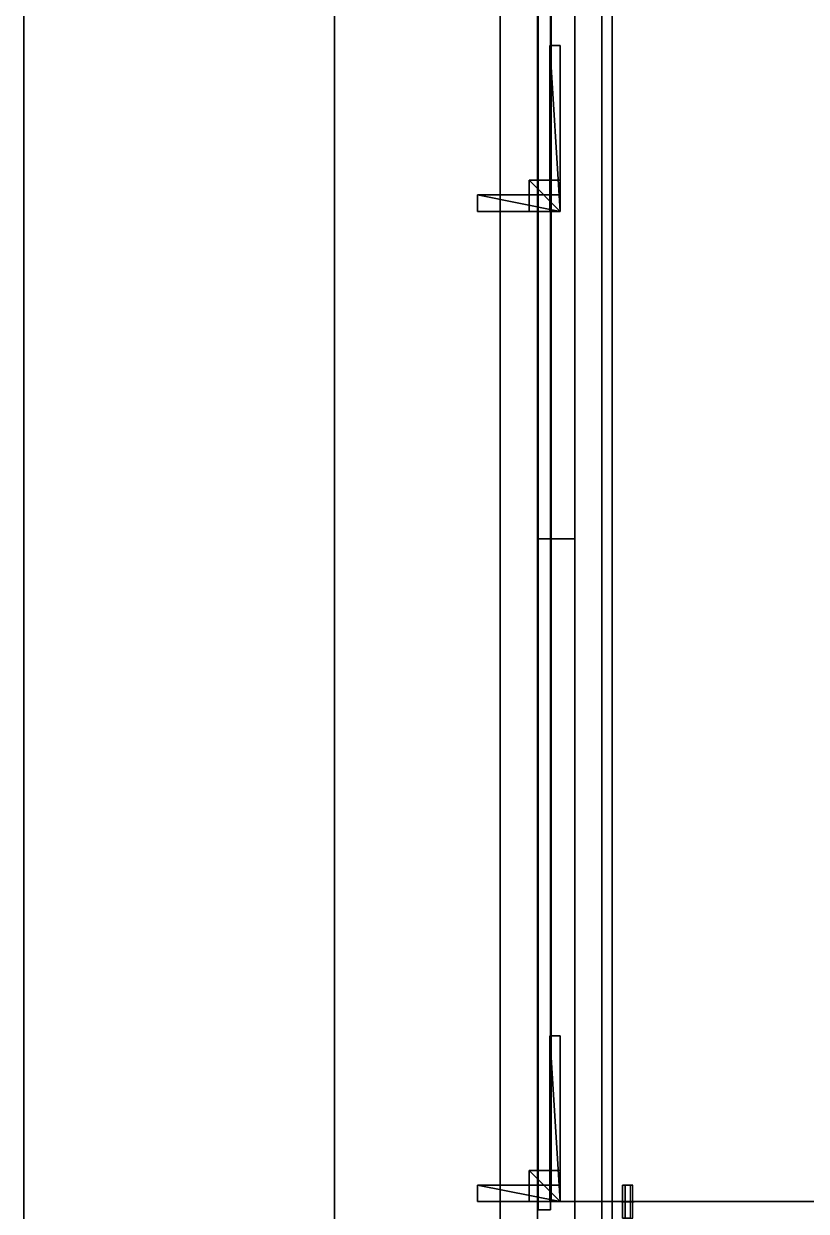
# Model space of a CAD drawing. Extents: x 0 to 3022, y -4615 to 0.
# Drawn here: x 0 to 378, y -1880 to -1307 of the extents above; entities that cross this region are included whole.
import ezdxf

# ---------------------------------------------------------------- set-up
doc = ezdxf.new("R2010")
doc.units = 0
for name, color, linetype in [('LAYER0', 7, 'CONTINUOUS'), ('LAYER1', 7, 'CONTINUOUS'), ('LAYER47', 253, 'CONTINUOUS'), ('LAYER48', 7, 'CONTINUOUS'), ('LAYER49', 7, 'CONTINUOUS'), ('LAYER50', 7, 'CONTINUOUS'), ('LAYER51', 7, 'CONTINUOUS'), ('LAYER52', 7, 'CONTINUOUS'), ('LAYER54', 2, 'CONTINUOUS'), ('LAYER55', 7, 'CONTINUOUS'), ('LAYER56', 253, 'CONTINUOUS'), ('LAYER57', 253, 'CONTINUOUS'), ('LAYER58', 253, 'CONTINUOUS'), ('LAYER59', 253, 'CONTINUOUS'), ('LAYER60', 253, 'CONTINUOUS'), ('LAYER61', 253, 'CONTINUOUS'), ('LAYER62', 2, 'CONTINUOUS'), ('LAYER63', 7, 'CONTINUOUS'), ('LAYER64', 253, 'CONTINUOUS'), ('LAYER65', 253, 'CONTINUOUS'), ('LAYER66', 253, 'CONTINUOUS'), ('LAYER660', 7, 'CONTINUOUS'), ('LAYER661', 7, 'CONTINUOUS'), ('LAYER662', 7, 'CONTINUOUS'), ('LAYER663', 7, 'CONTINUOUS'), ('LAYER67', 253, 'CONTINUOUS'), ('LAYER68', 253, 'CONTINUOUS'), ('LAYER69', 253, 'CONTINUOUS'), ('LAYER78', 7, 'CONTINUOUS'), ('LAYER792', 253, 'CONTINUOUS'), ('LAYER793', 253, 'CONTINUOUS'), ('LAYER794', 35, 'CONTINUOUS'), ('LAYER796', 253, 'CONTINUOUS'), ('LAYER799', 253, 'CONTINUOUS'), ('LAYER80', 254, 'CONTINUOUS'), ('LAYER800', 253, 'CONTINUOUS')]:
    doc.layers.add(name, color=color, linetype=linetype)

msp = doc.modelspace()

# ---------------------------------------------------------------- linework, layer by layer
at = {"layer": 'LAYER0', "invisible_edges": 1}
for points in [[(2992, 0), (0, -4167.22), (0, 0), (2992, 0)], [(0, 0, 5), (0, -4167.22), (0, -4167.22, 5), (0, 0, 5)], [(0, -4167.22), (0, 0, 5), (0, 0), (0, -4167.22)], [(2992, -4162.78, 5), (0, 0, 5), (0, -4167.22, 5), (2992, -4162.78, 5)], [(0, 0, 5), (2992, -4162.78, 5), (2992, 0, 5), (0, 0, 5)], [(0, -4167.22), (2992, 0), (2992, -4162.78), (0, -4167.22)]]:
    msp.add_3dface(points, dxfattribs=at)
at = {"layer": 'LAYER1'}
for points, invisible_edges in [([(150, -150, 5), (0, -4167.22, 5), (0, 0, 5), (150, -150, 5)], 5), ([(0, 0, 2611), (0, -4167.22, 5), (0, -4167.22, 2611), (0, 0, 2611)], 1), ([(0, -4167.22, 5), (0, 0, 2611), (0, 0, 5), (0, -4167.22, 5)], 1), ([(0, -4167.22, 5), (150, -150, 5), (150, -4017, 5), (0, -4167.22, 5)], 5), ([(150, -150, 5), (150, -4017, 2611), (150, -4017, 5), (150, -150, 5)], 1), ([(150, -4017, 2611), (150, -150, 5), (150, -150, 2611), (150, -4017, 2611)], 1)]:
    msp.add_3dface(points, dxfattribs=dict(at, invisible_edges=invisible_edges))
at = {"layer": 'LAYER47', "invisible_edges": 1}
for points in [[(230, -2965.406, 1823), (700, -285.4058, 1823), (230, -285.4058, 1823), (230, -2965.406, 1823)], [(700, -285.4058, 1823), (230, -2965.406, 1823), (700, -2965.406, 1823), (700, -285.4058, 1823)], [(230, -285.4058, 1805), (230, -2965.406, 1823), (230, -285.4058, 1823), (230, -285.4058, 1805)], [(230, -2965.406, 1823), (230, -285.4058, 1805), (230, -2965.406, 1805), (230, -2965.406, 1823)], [(700, -2965.406, 1805), (230, -285.4058, 1805), (700, -285.4058, 1805), (700, -2965.406, 1805)], [(230, -285.4058, 1805), (700, -2965.406, 1805), (230, -2965.406, 1805), (230, -285.4058, 1805)]]:
    msp.add_3dface(points, dxfattribs=at)
at = {"layer": 'LAYER48', "invisible_edges": 1}
for points in [[(230, -839.4063, 2536), (230, -1875.406, 2416), (230, -1875.406, 2536), (230, -839.4063, 2536)], [(230, -1875.406, 2416), (230, -839.4063, 2536), (230, -839.4063, 2416), (230, -1875.406, 2416)], [(248, -839.4063, 2416), (230, -1875.406, 2416), (230, -839.4063, 2416), (248, -839.4063, 2416)], [(230, -1875.406, 2416), (248, -839.4063, 2416), (248, -1875.406, 2416), (230, -1875.406, 2416)], [(248, -1875.406, 2536), (230, -839.4063, 2536), (230, -1875.406, 2536), (248, -1875.406, 2536)], [(230, -839.4063, 2536), (248, -1875.406, 2536), (248, -839.4063, 2536), (230, -839.4063, 2536)], [(248, -839.4063, 2416), (248, -1875.406, 2536), (248, -1875.406, 2416), (248, -839.4063, 2416)], [(248, -1875.406, 2536), (248, -839.4063, 2416), (248, -839.4063, 2536), (248, -1875.406, 2536)], [(248, -1875.406, 2536), (230, -1875.406, 2416), (248, -1875.406, 2416), (248, -1875.406, 2536)], [(230, -1875.406, 2416), (248, -1875.406, 2536), (230, -1875.406, 2536), (230, -1875.406, 2416)]]:
    msp.add_3dface(points, dxfattribs=at)
at = {"layer": 'LAYER49', "invisible_edges": 1}
for points in [[(230, -1875.406, 2554), (700, -839.4063, 2554), (230, -839.4063, 2554), (230, -1875.406, 2554)], [(700, -839.4063, 2554), (230, -1875.406, 2554), (700, -1875.406, 2554), (700, -839.4063, 2554)], [(230, -839.4063, 2536), (230, -1875.406, 2554), (230, -839.4063, 2554), (230, -839.4063, 2536)], [(230, -1875.406, 2554), (230, -839.4063, 2536), (230, -1875.406, 2536), (230, -1875.406, 2554)], [(700, -1875.406, 2536), (230, -839.4063, 2536), (700, -839.4063, 2536), (700, -1875.406, 2536)], [(230, -839.4063, 2536), (700, -1875.406, 2536), (230, -1875.406, 2536), (230, -839.4063, 2536)], [(230, -1875.406, 2554), (700, -1875.406, 2536), (700, -1875.406, 2554), (230, -1875.406, 2554)], [(700, -1875.406, 2536), (230, -1875.406, 2554), (230, -1875.406, 2536), (700, -1875.406, 2536)]]:
    msp.add_3dface(points, dxfattribs=at)
at = {"layer": 'LAYER50', "invisible_edges": 1}
for points in [[(230, -839.4063, 1826), (700, -1875.406, 1826), (230, -1875.406, 1826), (230, -839.4063, 1826)], [(700, -1875.406, 1826), (230, -839.4063, 1826), (700, -839.4063, 1826), (700, -1875.406, 1826)], [(230, -1875.406, 1844), (230, -839.4063, 1826), (230, -1875.406, 1826), (230, -1875.406, 1844)], [(230, -839.4063, 1826), (230, -1875.406, 1844), (230, -839.4063, 1844), (230, -839.4063, 1826)], [(700, -839.4063, 1844), (230, -1875.406, 1844), (700, -1875.406, 1844), (700, -839.4063, 1844)], [(230, -1875.406, 1844), (700, -839.4063, 1844), (230, -839.4063, 1844), (230, -1875.406, 1844)], [(230, -1875.406, 1844), (700, -1875.406, 1826), (700, -1875.406, 1844), (230, -1875.406, 1844)], [(700, -1875.406, 1826), (230, -1875.406, 1844), (230, -1875.406, 1826), (700, -1875.406, 1826)]]:
    msp.add_3dface(points, dxfattribs=at)
at = {"layer": 'LAYER51', "invisible_edges": 1}
for points in [[(248.3, -1879.406, 1840), (248.3, -835.4058, 2540), (248.3, -835.4058, 1840), (248.3, -1879.406, 1840)], [(248.3, -835.4058, 2540), (248.3, -1879.406, 1840), (248.3, -1879.406, 2540), (248.3, -835.4058, 2540)], [(254.3, -1879.406, 2540), (248.3, -835.4058, 2540), (248.3, -1879.406, 2540), (254.3, -1879.406, 2540)], [(248.3, -835.4058, 2540), (254.3, -1879.406, 2540), (254.3, -835.4058, 2540), (248.3, -835.4058, 2540)], [(254.3, -835.4058, 1840), (248.3, -1879.406, 1840), (248.3, -835.4058, 1840), (254.3, -835.4058, 1840)], [(248.3, -1879.406, 1840), (254.3, -835.4058, 1840), (254.3, -1879.406, 1840), (248.3, -1879.406, 1840)], [(254.3, -1879.406, 2540), (254.3, -835.4058, 1840), (254.3, -835.4058, 2540), (254.3, -1879.406, 2540)], [(254.3, -835.4058, 1840), (254.3, -1879.406, 2540), (254.3, -1879.406, 1840), (254.3, -835.4058, 1840)], [(248.3, -1879.406, 1840), (254.3, -1879.406, 2540), (248.3, -1879.406, 2540), (248.3, -1879.406, 1840)], [(254.3, -1879.406, 2540), (248.3, -1879.406, 1840), (254.3, -1879.406, 1840), (254.3, -1879.406, 2540)]]:
    msp.add_3dface(points, dxfattribs=at)
at = {"layer": 'LAYER52', "invisible_edges": 1}
for points in [[(230, -1875.406, 2555), (700, -1875.406, 1825), (230, -1875.406, 1825), (230, -1875.406, 2555)], [(700, -1875.406, 1825), (230, -1875.406, 2555), (700, -1875.406, 2555), (700, -1875.406, 1825)], [(230, -1893.406, 1825), (700, -1875.406, 1825), (700, -1893.406, 1825), (230, -1893.406, 1825)], [(700, -1875.406, 1825), (230, -1893.406, 1825), (230, -1875.406, 1825), (700, -1875.406, 1825)], [(230, -1875.406, 2555), (700, -1893.406, 2555), (700, -1875.406, 2555), (230, -1875.406, 2555)], [(700, -1893.406, 2555), (230, -1875.406, 2555), (230, -1893.406, 2555), (700, -1893.406, 2555)], [(230, -1893.406, 1825), (230, -1875.406, 2555), (230, -1875.406, 1825), (230, -1893.406, 1825)], [(230, -1875.406, 2555), (230, -1893.406, 1825), (230, -1893.406, 2555), (230, -1875.406, 2555)]]:
    msp.add_3dface(points, dxfattribs=at)
at = {"layer": 'LAYER54'}
for points in [[(259, -1795.406, 2490), (254, -1795.406, 2490), (259, -1795.406, 2513), (259, -1795.406, 2490)], [(259, -1795.406, 2513), (254, -1795.406, 2490), (254, -1795.406, 2513), (259, -1795.406, 2513)], [(259, -1795.406, 2513), (254, -1795.406, 2513), (259, -1875.406, 2513), (259, -1795.406, 2513)], [(259, -1875.406, 2513), (254, -1795.406, 2513), (254, -1875.406, 2513), (259, -1875.406, 2513)], [(259, -1795.406, 2490), (259, -1875.406, 2490), (254, -1795.406, 2490), (259, -1795.406, 2490)], [(254, -1795.406, 2490), (259, -1875.406, 2490), (254, -1875.406, 2490), (254, -1795.406, 2490)], [(254, -1795.406, 2490), (254, -1875.406, 2490), (254, -1795.406, 2513), (254, -1795.406, 2490)], [(254, -1795.406, 2513), (254, -1875.406, 2490), (254, -1875.406, 2513), (254, -1795.406, 2513)], [(259, -1795.406, 2513), (259, -1875.406, 2513), (259, -1795.406, 2490), (259, -1795.406, 2513)], [(259, -1795.406, 2490), (259, -1875.406, 2513), (259, -1875.406, 2490), (259, -1795.406, 2490)], [(259, -1875.406, 2513), (254, -1875.406, 2513), (259, -1875.406, 2490), (259, -1875.406, 2513)], [(259, -1875.406, 2490), (254, -1875.406, 2513), (254, -1875.406, 2490), (259, -1875.406, 2490)]]:
    msp.add_3dface(points, dxfattribs=at)
at = {"layer": 'LAYER55', "invisible_edges": 1}
for points in [[(254, -1875.406, 2513), (259, -1795.406, 2513), (254, -1795.406, 2513), (254, -1875.406, 2513)], [(259, -1795.406, 2513), (254, -1875.406, 2513), (259, -1875.406, 2513), (259, -1795.406, 2513)], [(254, -1795.406, 2490), (259, -1795.406, 2513), (259, -1795.406, 2490), (254, -1795.406, 2490)], [(259, -1795.406, 2513), (254, -1795.406, 2490), (254, -1795.406, 2513), (259, -1795.406, 2513)], [(259, -1875.406, 2490), (254, -1795.406, 2490), (259, -1795.406, 2490), (259, -1875.406, 2490)], [(254, -1795.406, 2490), (259, -1875.406, 2490), (254, -1875.406, 2490), (254, -1795.406, 2490)], [(254, -1795.406, 2490), (254, -1875.406, 2513), (254, -1795.406, 2513), (254, -1795.406, 2490)], [(254, -1875.406, 2513), (254, -1795.406, 2490), (254, -1875.406, 2490), (254, -1875.406, 2513)], [(259, -1875.406, 2490), (259, -1795.406, 2513), (259, -1875.406, 2513), (259, -1875.406, 2490)], [(259, -1795.406, 2513), (259, -1875.406, 2490), (259, -1795.406, 2490), (259, -1795.406, 2513)], [(254, -1875.406, 2513), (259, -1875.406, 2490), (259, -1875.406, 2513), (254, -1875.406, 2513)], [(259, -1875.406, 2490), (254, -1875.406, 2513), (254, -1875.406, 2490), (259, -1875.406, 2490)]]:
    msp.add_3dface(points, dxfattribs=at)
at = {"layer": 'LAYER56'}
for points in [[(259, -1860.406, 2498), (244, -1860.406, 2498), (259, -1860.406, 2513), (259, -1860.406, 2498)], [(259, -1860.406, 2513), (244, -1860.406, 2498), (244, -1860.406, 2513), (259, -1860.406, 2513)], [(259, -1860.406, 2513), (244, -1860.406, 2513), (259, -1875.406, 2513), (259, -1860.406, 2513)], [(259, -1875.406, 2513), (244, -1860.406, 2513), (244, -1875.406, 2513), (259, -1875.406, 2513)], [(259, -1860.406, 2498), (259, -1875.406, 2498), (244, -1860.406, 2498), (259, -1860.406, 2498)], [(244, -1860.406, 2498), (259, -1875.406, 2498), (244, -1875.406, 2498), (244, -1860.406, 2498)], [(244, -1860.406, 2498), (244, -1875.406, 2498), (244, -1860.406, 2513), (244, -1860.406, 2498)], [(244, -1860.406, 2513), (244, -1875.406, 2498), (244, -1875.406, 2513), (244, -1860.406, 2513)], [(259, -1860.406, 2513), (259, -1875.406, 2513), (259, -1860.406, 2498), (259, -1860.406, 2513)], [(259, -1860.406, 2498), (259, -1875.406, 2513), (259, -1875.406, 2498), (259, -1860.406, 2498)], [(259, -1875.406, 2513), (244, -1875.406, 2513), (259, -1875.406, 2498), (259, -1875.406, 2513)], [(259, -1875.406, 2498), (244, -1875.406, 2513), (244, -1875.406, 2498), (259, -1875.406, 2498)]]:
    msp.add_3dface(points, dxfattribs=at)
at = {"layer": 'LAYER57'}
for points in [[(259, -1860.406, 2498), (244, -1860.406, 2498), (259, -1860.406, 2513), (259, -1860.406, 2498)], [(259, -1860.406, 2513), (244, -1860.406, 2498), (244, -1860.406, 2513), (259, -1860.406, 2513)], [(259, -1860.406, 2513), (244, -1860.406, 2513), (259, -1875.406, 2513), (259, -1860.406, 2513)], [(259, -1875.406, 2513), (244, -1860.406, 2513), (244, -1875.406, 2513), (259, -1875.406, 2513)], [(259, -1860.406, 2498), (259, -1875.406, 2498), (244, -1860.406, 2498), (259, -1860.406, 2498)], [(244, -1860.406, 2498), (259, -1875.406, 2498), (244, -1875.406, 2498), (244, -1860.406, 2498)], [(244, -1860.406, 2498), (244, -1875.406, 2498), (244, -1860.406, 2513), (244, -1860.406, 2498)], [(244, -1860.406, 2513), (244, -1875.406, 2498), (244, -1875.406, 2513), (244, -1860.406, 2513)], [(259, -1860.406, 2513), (259, -1875.406, 2513), (259, -1860.406, 2498), (259, -1860.406, 2513)], [(259, -1860.406, 2498), (259, -1875.406, 2513), (259, -1875.406, 2498), (259, -1860.406, 2498)], [(259, -1875.406, 2513), (244, -1875.406, 2513), (259, -1875.406, 2498), (259, -1875.406, 2513)], [(259, -1875.406, 2498), (244, -1875.406, 2513), (244, -1875.406, 2498), (259, -1875.406, 2498)]]:
    msp.add_3dface(points, dxfattribs=at)
at = {"layer": 'LAYER58'}
for points in [[(259, -1860.406, 2498), (244, -1860.406, 2498), (259, -1860.406, 2513), (259, -1860.406, 2498)], [(259, -1860.406, 2513), (244, -1860.406, 2498), (244, -1860.406, 2513), (259, -1860.406, 2513)], [(259, -1860.406, 2513), (244, -1860.406, 2513), (259, -1875.406, 2513), (259, -1860.406, 2513)], [(259, -1875.406, 2513), (244, -1860.406, 2513), (244, -1875.406, 2513), (259, -1875.406, 2513)], [(259, -1860.406, 2498), (259, -1875.406, 2498), (244, -1860.406, 2498), (259, -1860.406, 2498)], [(244, -1860.406, 2498), (259, -1875.406, 2498), (244, -1875.406, 2498), (244, -1860.406, 2498)], [(244, -1860.406, 2498), (244, -1875.406, 2498), (244, -1860.406, 2513), (244, -1860.406, 2498)], [(244, -1860.406, 2513), (244, -1875.406, 2498), (244, -1875.406, 2513), (244, -1860.406, 2513)], [(259, -1860.406, 2513), (259, -1875.406, 2513), (259, -1860.406, 2498), (259, -1860.406, 2513)], [(259, -1860.406, 2498), (259, -1875.406, 2513), (259, -1875.406, 2498), (259, -1860.406, 2498)], [(259, -1875.406, 2513), (244, -1875.406, 2513), (259, -1875.406, 2498), (259, -1875.406, 2513)], [(259, -1875.406, 2498), (244, -1875.406, 2513), (244, -1875.406, 2498), (259, -1875.406, 2498)]]:
    msp.add_3dface(points, dxfattribs=at)
at = {"layer": 'LAYER59'}
for points in [[(259, -1860.406, 2498), (244, -1860.406, 2498), (259, -1860.406, 2513), (259, -1860.406, 2498)], [(259, -1860.406, 2513), (244, -1860.406, 2498), (244, -1860.406, 2513), (259, -1860.406, 2513)], [(259, -1860.406, 2513), (244, -1860.406, 2513), (259, -1875.406, 2513), (259, -1860.406, 2513)], [(259, -1875.406, 2513), (244, -1860.406, 2513), (244, -1875.406, 2513), (259, -1875.406, 2513)], [(259, -1860.406, 2498), (259, -1875.406, 2498), (244, -1860.406, 2498), (259, -1860.406, 2498)], [(244, -1860.406, 2498), (259, -1875.406, 2498), (244, -1875.406, 2498), (244, -1860.406, 2498)], [(244, -1860.406, 2498), (244, -1875.406, 2498), (244, -1860.406, 2513), (244, -1860.406, 2498)], [(244, -1860.406, 2513), (244, -1875.406, 2498), (244, -1875.406, 2513), (244, -1860.406, 2513)], [(259, -1860.406, 2513), (259, -1875.406, 2513), (259, -1860.406, 2498), (259, -1860.406, 2513)], [(259, -1860.406, 2498), (259, -1875.406, 2513), (259, -1875.406, 2498), (259, -1860.406, 2498)], [(259, -1875.406, 2513), (244, -1875.406, 2513), (259, -1875.406, 2498), (259, -1875.406, 2513)], [(259, -1875.406, 2498), (244, -1875.406, 2513), (244, -1875.406, 2498), (259, -1875.406, 2498)]]:
    msp.add_3dface(points, dxfattribs=at)
at = {"layer": 'LAYER60'}
for points in [[(259, -1867.406, 2505), (219, -1867.406, 2505), (259, -1867.406, 2513), (259, -1867.406, 2505)], [(259, -1867.406, 2513), (219, -1867.406, 2505), (219, -1867.406, 2513), (259, -1867.406, 2513)], [(259, -1867.406, 2513), (219, -1867.406, 2513), (259, -1875.406, 2513), (259, -1867.406, 2513)], [(259, -1875.406, 2513), (219, -1867.406, 2513), (219, -1875.406, 2513), (259, -1875.406, 2513)], [(259, -1867.406, 2505), (259, -1875.406, 2505), (219, -1867.406, 2505), (259, -1867.406, 2505)], [(219, -1867.406, 2505), (259, -1875.406, 2505), (219, -1875.406, 2505), (219, -1867.406, 2505)], [(219, -1867.406, 2505), (219, -1875.406, 2505), (219, -1867.406, 2513), (219, -1867.406, 2505)], [(219, -1867.406, 2513), (219, -1875.406, 2505), (219, -1875.406, 2513), (219, -1867.406, 2513)], [(259, -1867.406, 2513), (259, -1875.406, 2513), (259, -1867.406, 2505), (259, -1867.406, 2513)], [(259, -1867.406, 2505), (259, -1875.406, 2513), (259, -1875.406, 2505), (259, -1867.406, 2505)], [(259, -1875.406, 2513), (219, -1875.406, 2513), (259, -1875.406, 2505), (259, -1875.406, 2513)], [(259, -1875.406, 2505), (219, -1875.406, 2513), (219, -1875.406, 2505), (259, -1875.406, 2505)]]:
    msp.add_3dface(points, dxfattribs=at)
at = {"layer": 'LAYER61'}
for points in [[(259, -1795.406, 2497), (254, -1795.406, 2497), (259, -1795.406, 2513), (259, -1795.406, 2497)], [(259, -1795.406, 2513), (254, -1795.406, 2497), (254, -1795.406, 2513), (259, -1795.406, 2513)], [(259, -1795.406, 2513), (254, -1795.406, 2513), (259, -1875.406, 2513), (259, -1795.406, 2513)], [(259, -1875.406, 2513), (254, -1795.406, 2513), (254, -1875.406, 2513), (259, -1875.406, 2513)], [(259, -1795.406, 2497), (259, -1875.406, 2497), (254, -1795.406, 2497), (259, -1795.406, 2497)], [(254, -1795.406, 2497), (259, -1875.406, 2497), (254, -1875.406, 2497), (254, -1795.406, 2497)], [(254, -1795.406, 2497), (254, -1875.406, 2497), (254, -1795.406, 2513), (254, -1795.406, 2497)], [(254, -1795.406, 2513), (254, -1875.406, 2497), (254, -1875.406, 2513), (254, -1795.406, 2513)], [(259, -1795.406, 2513), (259, -1875.406, 2513), (259, -1795.406, 2497), (259, -1795.406, 2513)], [(259, -1795.406, 2497), (259, -1875.406, 2513), (259, -1875.406, 2497), (259, -1795.406, 2497)], [(259, -1875.406, 2513), (254, -1875.406, 2513), (259, -1875.406, 2497), (259, -1875.406, 2513)], [(259, -1875.406, 2497), (254, -1875.406, 2513), (254, -1875.406, 2497), (259, -1875.406, 2497)]]:
    msp.add_3dface(points, dxfattribs=at)
at = {"layer": 'LAYER62'}
for points in [[(259, -1317.406, 2490), (254, -1317.406, 2490), (259, -1317.406, 2513), (259, -1317.406, 2490)], [(259, -1317.406, 2513), (254, -1317.406, 2490), (254, -1317.406, 2513), (259, -1317.406, 2513)], [(259, -1317.406, 2513), (254, -1317.406, 2513), (259, -1397.406, 2513), (259, -1317.406, 2513)], [(259, -1397.406, 2513), (254, -1317.406, 2513), (254, -1397.406, 2513), (259, -1397.406, 2513)], [(259, -1317.406, 2490), (259, -1397.406, 2490), (254, -1317.406, 2490), (259, -1317.406, 2490)], [(254, -1317.406, 2490), (259, -1397.406, 2490), (254, -1397.406, 2490), (254, -1317.406, 2490)], [(254, -1317.406, 2490), (254, -1397.406, 2490), (254, -1317.406, 2513), (254, -1317.406, 2490)], [(254, -1317.406, 2513), (254, -1397.406, 2490), (254, -1397.406, 2513), (254, -1317.406, 2513)], [(259, -1317.406, 2513), (259, -1397.406, 2513), (259, -1317.406, 2490), (259, -1317.406, 2513)], [(259, -1317.406, 2490), (259, -1397.406, 2513), (259, -1397.406, 2490), (259, -1317.406, 2490)], [(259, -1397.406, 2513), (254, -1397.406, 2513), (259, -1397.406, 2490), (259, -1397.406, 2513)], [(259, -1397.406, 2490), (254, -1397.406, 2513), (254, -1397.406, 2490), (259, -1397.406, 2490)]]:
    msp.add_3dface(points, dxfattribs=at)
at = {"layer": 'LAYER63', "invisible_edges": 1}
for points in [[(254, -1397.406, 2513), (259, -1317.406, 2513), (254, -1317.406, 2513), (254, -1397.406, 2513)], [(259, -1317.406, 2513), (254, -1397.406, 2513), (259, -1397.406, 2513), (259, -1317.406, 2513)], [(254, -1317.406, 2490), (259, -1317.406, 2513), (259, -1317.406, 2490), (254, -1317.406, 2490)], [(259, -1317.406, 2513), (254, -1317.406, 2490), (254, -1317.406, 2513), (259, -1317.406, 2513)], [(259, -1397.406, 2490), (254, -1317.406, 2490), (259, -1317.406, 2490), (259, -1397.406, 2490)], [(254, -1317.406, 2490), (259, -1397.406, 2490), (254, -1397.406, 2490), (254, -1317.406, 2490)], [(254, -1317.406, 2490), (254, -1397.406, 2513), (254, -1317.406, 2513), (254, -1317.406, 2490)], [(254, -1397.406, 2513), (254, -1317.406, 2490), (254, -1397.406, 2490), (254, -1397.406, 2513)], [(259, -1397.406, 2490), (259, -1317.406, 2513), (259, -1397.406, 2513), (259, -1397.406, 2490)], [(259, -1317.406, 2513), (259, -1397.406, 2490), (259, -1317.406, 2490), (259, -1317.406, 2513)], [(254, -1397.406, 2513), (259, -1397.406, 2490), (259, -1397.406, 2513), (254, -1397.406, 2513)], [(259, -1397.406, 2490), (254, -1397.406, 2513), (254, -1397.406, 2490), (259, -1397.406, 2490)]]:
    msp.add_3dface(points, dxfattribs=at)
at = {"layer": 'LAYER64'}
for points in [[(259, -1382.406, 2498), (244, -1382.406, 2498), (259, -1382.406, 2513), (259, -1382.406, 2498)], [(259, -1382.406, 2513), (244, -1382.406, 2498), (244, -1382.406, 2513), (259, -1382.406, 2513)], [(259, -1382.406, 2513), (244, -1382.406, 2513), (259, -1397.406, 2513), (259, -1382.406, 2513)], [(259, -1397.406, 2513), (244, -1382.406, 2513), (244, -1397.406, 2513), (259, -1397.406, 2513)], [(259, -1382.406, 2498), (259, -1397.406, 2498), (244, -1382.406, 2498), (259, -1382.406, 2498)], [(244, -1382.406, 2498), (259, -1397.406, 2498), (244, -1397.406, 2498), (244, -1382.406, 2498)], [(244, -1382.406, 2498), (244, -1397.406, 2498), (244, -1382.406, 2513), (244, -1382.406, 2498)], [(244, -1382.406, 2513), (244, -1397.406, 2498), (244, -1397.406, 2513), (244, -1382.406, 2513)], [(259, -1382.406, 2513), (259, -1397.406, 2513), (259, -1382.406, 2498), (259, -1382.406, 2513)], [(259, -1382.406, 2498), (259, -1397.406, 2513), (259, -1397.406, 2498), (259, -1382.406, 2498)], [(259, -1397.406, 2513), (244, -1397.406, 2513), (259, -1397.406, 2498), (259, -1397.406, 2513)], [(259, -1397.406, 2498), (244, -1397.406, 2513), (244, -1397.406, 2498), (259, -1397.406, 2498)]]:
    msp.add_3dface(points, dxfattribs=at)
at = {"layer": 'LAYER65'}
for points in [[(259, -1382.406, 2498), (244, -1382.406, 2498), (259, -1382.406, 2513), (259, -1382.406, 2498)], [(259, -1382.406, 2513), (244, -1382.406, 2498), (244, -1382.406, 2513), (259, -1382.406, 2513)], [(259, -1382.406, 2513), (244, -1382.406, 2513), (259, -1397.406, 2513), (259, -1382.406, 2513)], [(259, -1397.406, 2513), (244, -1382.406, 2513), (244, -1397.406, 2513), (259, -1397.406, 2513)], [(259, -1382.406, 2498), (259, -1397.406, 2498), (244, -1382.406, 2498), (259, -1382.406, 2498)], [(244, -1382.406, 2498), (259, -1397.406, 2498), (244, -1397.406, 2498), (244, -1382.406, 2498)], [(244, -1382.406, 2498), (244, -1397.406, 2498), (244, -1382.406, 2513), (244, -1382.406, 2498)], [(244, -1382.406, 2513), (244, -1397.406, 2498), (244, -1397.406, 2513), (244, -1382.406, 2513)], [(259, -1382.406, 2513), (259, -1397.406, 2513), (259, -1382.406, 2498), (259, -1382.406, 2513)], [(259, -1382.406, 2498), (259, -1397.406, 2513), (259, -1397.406, 2498), (259, -1382.406, 2498)], [(259, -1397.406, 2513), (244, -1397.406, 2513), (259, -1397.406, 2498), (259, -1397.406, 2513)], [(259, -1397.406, 2498), (244, -1397.406, 2513), (244, -1397.406, 2498), (259, -1397.406, 2498)]]:
    msp.add_3dface(points, dxfattribs=at)
at = {"layer": 'LAYER66'}
for points in [[(259, -1382.406, 2498), (244, -1382.406, 2498), (259, -1382.406, 2513), (259, -1382.406, 2498)], [(259, -1382.406, 2513), (244, -1382.406, 2498), (244, -1382.406, 2513), (259, -1382.406, 2513)], [(259, -1382.406, 2513), (244, -1382.406, 2513), (259, -1397.406, 2513), (259, -1382.406, 2513)], [(259, -1397.406, 2513), (244, -1382.406, 2513), (244, -1397.406, 2513), (259, -1397.406, 2513)], [(259, -1382.406, 2498), (259, -1397.406, 2498), (244, -1382.406, 2498), (259, -1382.406, 2498)], [(244, -1382.406, 2498), (259, -1397.406, 2498), (244, -1397.406, 2498), (244, -1382.406, 2498)], [(244, -1382.406, 2498), (244, -1397.406, 2498), (244, -1382.406, 2513), (244, -1382.406, 2498)], [(244, -1382.406, 2513), (244, -1397.406, 2498), (244, -1397.406, 2513), (244, -1382.406, 2513)], [(259, -1382.406, 2513), (259, -1397.406, 2513), (259, -1382.406, 2498), (259, -1382.406, 2513)], [(259, -1382.406, 2498), (259, -1397.406, 2513), (259, -1397.406, 2498), (259, -1382.406, 2498)], [(259, -1397.406, 2513), (244, -1397.406, 2513), (259, -1397.406, 2498), (259, -1397.406, 2513)], [(259, -1397.406, 2498), (244, -1397.406, 2513), (244, -1397.406, 2498), (259, -1397.406, 2498)]]:
    msp.add_3dface(points, dxfattribs=at)
at = {"layer": 'LAYER660', "invisible_edges": 1}
for points in [[(230, -150, 5), (150, -4017, 5), (150, -150, 5), (230, -150, 5)], [(150, -4017, 5), (230, -150, 5), (230, -4017, 5), (150, -4017, 5)], [(150, -150, 2611), (150, -4017, 5), (150, -4017, 2611), (150, -150, 2611)], [(150, -4017, 5), (150, -150, 2611), (150, -150, 5), (150, -4017, 5)], [(230, -4017, 2611), (150, -150, 2611), (150, -4017, 2611), (230, -4017, 2611)], [(150, -150, 2611), (230, -4017, 2611), (230, -150, 2611), (150, -150, 2611)], [(230, -150, 5), (230, -4017, 2611), (230, -4017, 5), (230, -150, 5)], [(230, -4017, 2611), (230, -150, 5), (230, -150, 2611), (230, -4017, 2611)]]:
    msp.add_3dface(points, dxfattribs=at)
at = {"layer": 'LAYER661', "invisible_edges": 1}
for points in [[(230, -285.4063, 1805), (230, -2985.406, 1750), (230, -2985.406, 1805), (230, -285.4063, 1805)], [(230, -2985.406, 1750), (230, -285.4063, 1805), (230, -285.4063, 1750), (230, -2985.406, 1750)], [(248, -285.4063, 1735), (230, -2985.406, 1750), (230, -285.4063, 1750), (248, -285.4063, 1735)], [(230, -2985.406, 1750), (248, -285.4063, 1735), (248, -2985.406, 1735), (230, -2985.406, 1750)], [(248, -2985.406, 1805), (230, -285.4063, 1805), (230, -2985.406, 1805), (248, -2985.406, 1805)], [(230, -285.4063, 1805), (248, -2985.406, 1805), (248, -285.4063, 1805), (230, -285.4063, 1805)], [(248, -285.4063, 1735), (248, -2985.406, 1805), (248, -2985.406, 1735), (248, -285.4063, 1735)], [(248, -2985.406, 1805), (248, -285.4063, 1735), (248, -285.4063, 1805), (248, -2985.406, 1805)]]:
    msp.add_3dface(points, dxfattribs=at)
at = {"layer": 'LAYER662', "invisible_edges": 1}
for points in [[(230, -285.4063, 1751), (248, -2985.406, 1736), (248, -285.4063, 1736), (230, -285.4063, 1751)], [(248, -2985.406, 1736), (230, -285.4063, 1751), (230, -2985.406, 1751), (248, -2985.406, 1736)], [(230, -2985.406, 1681), (248, -285.4063, 1681), (248, -2985.406, 1681), (230, -2985.406, 1681)], [(248, -285.4063, 1681), (230, -2985.406, 1681), (230, -285.4063, 1681), (248, -285.4063, 1681)], [(230, -285.4063, 1751), (230, -2985.406, 1681), (230, -2985.406, 1751), (230, -285.4063, 1751)], [(230, -2985.406, 1681), (230, -285.4063, 1751), (230, -285.4063, 1681), (230, -2985.406, 1681)], [(248, -285.4063, 1681), (248, -2985.406, 1736), (248, -2985.406, 1681), (248, -285.4063, 1681)], [(248, -2985.406, 1736), (248, -285.4063, 1681), (248, -285.4063, 1736), (248, -2985.406, 1736)]]:
    msp.add_3dface(points, dxfattribs=at)
at = {"layer": 'LAYER663', "invisible_edges": 1}
for points in [[(230, -295.4063, 105), (230, -2965.406, 5), (230, -2965.406, 105), (230, -295.4063, 105)], [(230, -2965.406, 5), (230, -295.4063, 105), (230, -295.4063, 5), (230, -2965.406, 5)], [(248, -295.4063, 5), (230, -2965.406, 5), (230, -295.4063, 5), (248, -295.4063, 5)], [(230, -2965.406, 5), (248, -295.4063, 5), (248, -2965.406, 5), (230, -2965.406, 5)], [(248, -2965.406, 105), (230, -295.4063, 105), (230, -2965.406, 105), (248, -2965.406, 105)], [(230, -295.4063, 105), (248, -2965.406, 105), (248, -295.4063, 105), (230, -295.4063, 105)], [(248, -295.4063, 5), (248, -2965.406, 105), (248, -2965.406, 5), (248, -295.4063, 5)], [(248, -2965.406, 105), (248, -295.4063, 5), (248, -295.4063, 105), (248, -2965.406, 105)]]:
    msp.add_3dface(points, dxfattribs=at)
at = {"layer": 'LAYER67'}
for points in [[(259, -1382.406, 2498), (244, -1382.406, 2498), (259, -1382.406, 2513), (259, -1382.406, 2498)], [(259, -1382.406, 2513), (244, -1382.406, 2498), (244, -1382.406, 2513), (259, -1382.406, 2513)], [(259, -1382.406, 2513), (244, -1382.406, 2513), (259, -1397.406, 2513), (259, -1382.406, 2513)], [(259, -1397.406, 2513), (244, -1382.406, 2513), (244, -1397.406, 2513), (259, -1397.406, 2513)], [(259, -1382.406, 2498), (259, -1397.406, 2498), (244, -1382.406, 2498), (259, -1382.406, 2498)], [(244, -1382.406, 2498), (259, -1397.406, 2498), (244, -1397.406, 2498), (244, -1382.406, 2498)], [(244, -1382.406, 2498), (244, -1397.406, 2498), (244, -1382.406, 2513), (244, -1382.406, 2498)], [(244, -1382.406, 2513), (244, -1397.406, 2498), (244, -1397.406, 2513), (244, -1382.406, 2513)], [(259, -1382.406, 2513), (259, -1397.406, 2513), (259, -1382.406, 2498), (259, -1382.406, 2513)], [(259, -1382.406, 2498), (259, -1397.406, 2513), (259, -1397.406, 2498), (259, -1382.406, 2498)], [(259, -1397.406, 2513), (244, -1397.406, 2513), (259, -1397.406, 2498), (259, -1397.406, 2513)], [(259, -1397.406, 2498), (244, -1397.406, 2513), (244, -1397.406, 2498), (259, -1397.406, 2498)]]:
    msp.add_3dface(points, dxfattribs=at)
at = {"layer": 'LAYER68'}
for points in [[(259, -1389.406, 2505), (219, -1389.406, 2505), (259, -1389.406, 2513), (259, -1389.406, 2505)], [(259, -1389.406, 2513), (219, -1389.406, 2505), (219, -1389.406, 2513), (259, -1389.406, 2513)], [(259, -1389.406, 2513), (219, -1389.406, 2513), (259, -1397.406, 2513), (259, -1389.406, 2513)], [(259, -1397.406, 2513), (219, -1389.406, 2513), (219, -1397.406, 2513), (259, -1397.406, 2513)], [(259, -1389.406, 2505), (259, -1397.406, 2505), (219, -1389.406, 2505), (259, -1389.406, 2505)], [(219, -1389.406, 2505), (259, -1397.406, 2505), (219, -1397.406, 2505), (219, -1389.406, 2505)], [(219, -1389.406, 2505), (219, -1397.406, 2505), (219, -1389.406, 2513), (219, -1389.406, 2505)], [(219, -1389.406, 2513), (219, -1397.406, 2505), (219, -1397.406, 2513), (219, -1389.406, 2513)], [(259, -1389.406, 2513), (259, -1397.406, 2513), (259, -1389.406, 2505), (259, -1389.406, 2513)], [(259, -1389.406, 2505), (259, -1397.406, 2513), (259, -1397.406, 2505), (259, -1389.406, 2505)], [(259, -1397.406, 2513), (219, -1397.406, 2513), (259, -1397.406, 2505), (259, -1397.406, 2513)], [(259, -1397.406, 2505), (219, -1397.406, 2513), (219, -1397.406, 2505), (259, -1397.406, 2505)]]:
    msp.add_3dface(points, dxfattribs=at)
at = {"layer": 'LAYER69'}
for points in [[(259, -1317.406, 2497), (254, -1317.406, 2497), (259, -1317.406, 2513), (259, -1317.406, 2497)], [(259, -1317.406, 2513), (254, -1317.406, 2497), (254, -1317.406, 2513), (259, -1317.406, 2513)], [(259, -1317.406, 2513), (254, -1317.406, 2513), (259, -1397.406, 2513), (259, -1317.406, 2513)], [(259, -1397.406, 2513), (254, -1317.406, 2513), (254, -1397.406, 2513), (259, -1397.406, 2513)], [(259, -1317.406, 2497), (259, -1397.406, 2497), (254, -1317.406, 2497), (259, -1317.406, 2497)], [(254, -1317.406, 2497), (259, -1397.406, 2497), (254, -1397.406, 2497), (254, -1317.406, 2497)], [(254, -1317.406, 2497), (254, -1397.406, 2497), (254, -1317.406, 2513), (254, -1317.406, 2497)], [(254, -1317.406, 2513), (254, -1397.406, 2497), (254, -1397.406, 2513), (254, -1317.406, 2513)], [(259, -1317.406, 2513), (259, -1397.406, 2513), (259, -1317.406, 2497), (259, -1317.406, 2513)], [(259, -1317.406, 2497), (259, -1397.406, 2513), (259, -1397.406, 2497), (259, -1317.406, 2497)], [(259, -1397.406, 2513), (254, -1397.406, 2513), (259, -1397.406, 2497), (259, -1397.406, 2513)], [(259, -1397.406, 2497), (254, -1397.406, 2513), (254, -1397.406, 2497), (259, -1397.406, 2497)]]:
    msp.add_3dface(points, dxfattribs=at)
at = {"layer": 'LAYER78', "invisible_edges": 1}
for points in [[(254.6, -839.4063, 2181), (680, -1875.406, 2181), (254.6, -1875.406, 2181), (254.6, -839.4063, 2181)], [(680, -1875.406, 2181), (254.6, -839.4063, 2181), (680, -839.4063, 2181), (680, -1875.406, 2181)], [(254.6, -1875.406, 2199), (254.6, -839.4063, 2181), (254.6, -1875.406, 2181), (254.6, -1875.406, 2199)], [(254.6, -839.4063, 2181), (254.6, -1875.406, 2199), (254.6, -839.4063, 2199), (254.6, -839.4063, 2181)], [(680, -839.4063, 2199), (254.6, -1875.406, 2199), (680, -1875.406, 2199), (680, -839.4063, 2199)], [(254.6, -1875.406, 2199), (680, -839.4063, 2199), (254.6, -839.4063, 2199), (254.6, -1875.406, 2199)], [(254.6, -1875.406, 2199), (680, -1875.406, 2181), (680, -1875.406, 2199), (254.6, -1875.406, 2199)], [(680, -1875.406, 2181), (254.6, -1875.406, 2199), (254.6, -1875.406, 2181), (680, -1875.406, 2181)]]:
    msp.add_3dface(points, dxfattribs=at)
at = {"layer": 'LAYER792', "invisible_edges": 1}
for points in [[(248.0001, -2965.406, 1805), (248.0001, -1555.406, 5), (248.0001, -2965.406, 5), (248.0001, -2965.406, 1805)], [(248.0001, -1555.406, 5), (248.0001, -2965.406, 1805), (248.0001, -1555.406, 1805), (248.0001, -1555.406, 5)], [(266.0001, -2965.406, 5), (248.0001, -1555.406, 5), (266.0001, -1555.406, 5), (266.0001, -2965.406, 5)], [(248.0001, -1555.406, 5), (266.0001, -2965.406, 5), (248.0001, -2965.406, 5), (248.0001, -1555.406, 5)], [(266.0001, -1555.406, 1805), (248.0001, -1555.406, 5), (248.0001, -1555.406, 1805), (266.0001, -1555.406, 1805)], [(248.0001, -1555.406, 5), (266.0001, -1555.406, 1805), (266.0001, -1555.406, 5), (248.0001, -1555.406, 5)], [(248.0001, -2965.406, 1805), (266.0001, -1555.406, 1805), (248.0001, -1555.406, 1805), (248.0001, -2965.406, 1805)], [(266.0001, -1555.406, 1805), (248.0001, -2965.406, 1805), (266.0001, -2965.406, 1805), (266.0001, -1555.406, 1805)], [(266.0001, -1555.406, 1805), (266.0001, -2965.406, 5), (266.0001, -1555.406, 5), (266.0001, -1555.406, 1805)], [(266.0001, -2965.406, 5), (266.0001, -1555.406, 1805), (266.0001, -2965.406, 1805), (266.0001, -2965.406, 5)]]:
    msp.add_3dface(points, dxfattribs=at)
at = {"layer": 'LAYER793'}
for points, invisible_edges in [([(266.0001, -910.626, 305), (266.0001, -2352.476, 1005), (266.0001, -908.3359, 1005), (266.0001, -910.626, 305)], 5), ([(284.0001, -2352.476, 1005), (266.0001, -908.3359, 1005), (266.0001, -2352.476, 1005), (284.0001, -2352.476, 1005)], 1), ([(266.0001, -908.3359, 1005), (284.0001, -2352.476, 1005), (284.0001, -908.3359, 1005), (266.0001, -908.3359, 1005)], 1), ([(266.0001, -2357.616, 305), (266.0001, -2352.476, 1005), (266.0001, -910.626, 305), (266.0001, -2357.616, 305)], 3), ([(284.0001, -2352.476, 1005), (284.0001, -910.626, 305), (284.0001, -908.3359, 1005), (284.0001, -2352.476, 1005)], 3), ([(284.0001, -2352.476, 1005), (284.0001, -2357.616, 305), (284.0001, -910.626, 305), (284.0001, -2352.476, 1005)], 5)]:
    msp.add_3dface(points, dxfattribs=dict(at, invisible_edges=invisible_edges))
at = {"layer": 'LAYER794'}
for points, invisible_edges in [([(279.0001, -927.481, 325), (279.0001, -2334.971, 985), (279.0001, -925.231, 985), (279.0001, -927.481, 325)], 5), ([(284.0001, -2334.971, 985), (279.0001, -925.231, 985), (279.0001, -2334.971, 985), (284.0001, -2334.971, 985)], 1), ([(279.0001, -925.231, 985), (284.0001, -2334.971, 985), (284.0001, -925.231, 985), (279.0001, -925.231, 985)], 1), ([(279.0001, -2339.971, 325), (279.0001, -2334.971, 985), (279.0001, -927.481, 325), (279.0001, -2339.971, 325)], 3), ([(284.0001, -2334.971, 985), (284.0001, -927.481, 325), (284.0001, -925.231, 985), (284.0001, -2334.971, 985)], 3), ([(284.0001, -2334.971, 985), (284.0001, -2339.971, 325), (284.0001, -927.481, 325), (284.0001, -2334.971, 985)], 5)]:
    msp.add_3dface(points, dxfattribs=dict(at, invisible_edges=invisible_edges))
at = {"layer": 'LAYER796', "invisible_edges": 1}
for points in [[(266, -915.4063, 1005), (266, -2345.406, 885), (266, -2345.406, 1005), (266, -915.4063, 1005)], [(266, -2345.406, 885), (266, -915.4063, 1005), (266, -915.4063, 885), (266, -2345.406, 885)], [(284, -915.4063, 885), (266, -2345.406, 885), (266, -915.4063, 885), (284, -915.4063, 885)], [(266, -2345.406, 885), (284, -915.4063, 885), (284, -2345.406, 885), (266, -2345.406, 885)], [(284, -2345.406, 1005), (266, -915.4063, 1005), (266, -2345.406, 1005), (284, -2345.406, 1005)], [(266, -915.4063, 1005), (284, -2345.406, 1005), (284, -915.4063, 1005), (266, -915.4063, 1005)], [(284, -915.4063, 885), (284, -2345.406, 1005), (284, -2345.406, 885), (284, -915.4063, 885)], [(284, -2345.406, 1005), (284, -915.4063, 885), (284, -915.4063, 1005), (284, -2345.406, 1005)]]:
    msp.add_3dface(points, dxfattribs=at)
at = {"layer": 'LAYER799', "invisible_edges": 1}
for points in [[(266, -915.4063, 425), (266, -2345.406, 305), (266, -2345.406, 425), (266, -915.4063, 425)], [(266, -2345.406, 305), (266, -915.4063, 425), (266, -915.4063, 305), (266, -2345.406, 305)], [(284, -915.4063, 305), (266, -2345.406, 305), (266, -915.4063, 305), (284, -915.4063, 305)], [(266, -2345.406, 305), (284, -915.4063, 305), (284, -2345.406, 305), (266, -2345.406, 305)], [(284, -2345.406, 425), (266, -915.4063, 425), (266, -2345.406, 425), (284, -2345.406, 425)], [(266, -915.4063, 425), (284, -2345.406, 425), (284, -915.4063, 425), (266, -915.4063, 425)], [(284, -915.4063, 305), (284, -2345.406, 425), (284, -2345.406, 305), (284, -915.4063, 305)], [(284, -2345.406, 425), (284, -915.4063, 305), (284, -915.4063, 425), (284, -2345.406, 425)]]:
    msp.add_3dface(points, dxfattribs=at)
at = {"layer": 'LAYER80'}
for points in [[(294.1, -1867.406, 2178.5), (289.1, -1867.406, 2178.5), (290.35, -1867.406, 2180.665), (292.85, -1867.406, 2180.665)], [(294.1, -1867.406, 2178.5), (292.85, -1867.406, 2176.335), (290.35, -1867.406, 2176.335), (289.1, -1867.406, 2178.5)], [(288.6, -1875.356, 2178.5), (294.6, -1875.356, 2178.5), (293.1, -1875.356, 2181.098), (290.1, -1875.356, 2181.098)], [(288.6, -1875.356, 2178.5), (294.6, -1875.356, 2178.5), (293.1, -1875.356, 2175.902), (290.1, -1875.356, 2175.902)], [(288.6, -1875.456, 2178.5), (294.6, -1875.456, 2178.5), (293.1, -1875.456, 2181.098), (290.1, -1875.456, 2181.098)], [(288.6, -1875.456, 2178.5), (294.6, -1875.456, 2178.5), (293.1, -1875.456, 2175.902), (290.1, -1875.456, 2175.902)]]:
    msp.add_3dface(points, dxfattribs=at)
at = {"layer": 'LAYER800', "invisible_edges": 1}
for points in [[(248.0001, -1555.406, 1805), (248.0001, -281.4063, 5), (248.0001, -1555.406, 5), (248.0001, -1555.406, 1805)], [(248.0001, -281.4063, 5), (248.0001, -1555.406, 1805), (248.0001, -281.4063, 1805), (248.0001, -281.4063, 5)], [(266.0001, -1555.406, 5), (248.0001, -281.4063, 5), (266.0001, -281.4063, 5), (266.0001, -1555.406, 5)], [(248.0001, -281.4063, 5), (266.0001, -1555.406, 5), (248.0001, -1555.406, 5), (248.0001, -281.4063, 5)], [(248.0001, -1555.406, 1805), (266.0001, -281.4063, 1805), (248.0001, -281.4063, 1805), (248.0001, -1555.406, 1805)], [(266.0001, -281.4063, 1805), (248.0001, -1555.406, 1805), (266.0001, -1555.406, 1805), (266.0001, -281.4063, 1805)], [(266.0001, -281.4063, 1805), (266.0001, -1555.406, 5), (266.0001, -281.4063, 5), (266.0001, -281.4063, 1805)], [(266.0001, -1555.406, 5), (266.0001, -281.4063, 1805), (266.0001, -1555.406, 1805), (266.0001, -1555.406, 5)], [(266.0001, -1555.406, 5), (248.0001, -1555.406, 1805), (248.0001, -1555.406, 5), (266.0001, -1555.406, 5)], [(248.0001, -1555.406, 1805), (266.0001, -1555.406, 5), (266.0001, -1555.406, 1805), (248.0001, -1555.406, 1805)]]:
    msp.add_3dface(points, dxfattribs=at)

# ---------------------------------------------------------------- meshes
at = {"layer": 'LAYER1'}
mesh = msp.add_polymesh((5, 2), dxfattribs=at)
for k, corner in enumerate([(2842, -150, 2611), (150, -150, 2611), (2842, -4013, 2611), (2842, -150, 2611), (150, -4017, 2611), (2842, -4013, 2611), (150, -150, 2611), (150, -4017, 2611), (0, 0, 2611), (0, -4167.223, 2611)]):
    mesh.set_mesh_vertex(divmod(k, 2), corner)
at = {"layer": 'LAYER793'}
mesh = msp.add_polymesh((2, 2), dxfattribs=at)
for k, corner in enumerate([(266.0001, -2357.611, 305), (266.0001, -910.627, 305), (284.0001, -2357.611, 305), (284.0001, -910.627, 305)]):
    mesh.set_mesh_vertex(divmod(k, 2), corner)
at = {"layer": 'LAYER794'}
mesh = msp.add_polymesh((2, 2), dxfattribs=at)
for k, corner in enumerate([(279.0001, -2339.975, 325), (279.0001, -927.478, 325), (284.0001, -2339.975, 325), (284.0001, -927.478, 325)]):
    mesh.set_mesh_vertex(divmod(k, 2), corner)
at = {"layer": 'LAYER80'}
mesh = msp.add_polymesh((2, 6), dxfattribs=dict(at, n_close=True))
for k, corner in enumerate([(294.1, -1867.406, 2178.5), (292.85, -1867.406, 2180.665), (290.35, -1867.406, 2180.665), (289.1, -1867.406, 2178.5), (290.35, -1867.406, 2176.335), (292.85, -1867.406, 2176.335), (294.1, -1883.406, 2178.5), (292.85, -1883.406, 2180.665), (290.35, -1883.406, 2180.665), (289.1, -1883.406, 2178.5), (290.35, -1883.406, 2176.335), (292.85, -1883.406, 2176.335)]):
    mesh.set_mesh_vertex(divmod(k, 6), corner)
mesh = msp.add_polymesh((2, 6), dxfattribs=dict(at, n_close=True))
for k, corner in enumerate([(294.6, -1875.356, 2178.5), (293.1, -1875.356, 2181.098), (290.1, -1875.356, 2181.098), (288.6, -1875.356, 2178.5), (290.1, -1875.356, 2175.902), (293.1, -1875.356, 2175.902), (294.6, -1875.456, 2178.5), (293.1, -1875.456, 2181.098), (290.1, -1875.456, 2181.098), (288.6, -1875.456, 2178.5), (290.1, -1875.456, 2175.902), (293.1, -1875.456, 2175.902)]):
    mesh.set_mesh_vertex(divmod(k, 6), corner)

doc.saveas('drawing.dxf')
